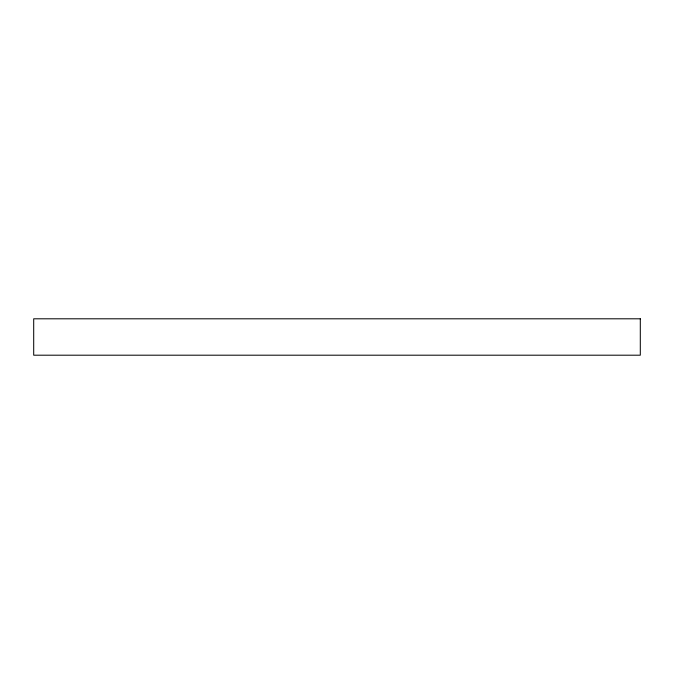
<?xml version="1.0" encoding="UTF-8"?>
<svg xmlns="http://www.w3.org/2000/svg" width="674" height="674" viewBox="0 0 674 674"><rect width="100%" height="100%" fill="white"/><g stroke="black" fill="none" stroke-linecap="round" stroke-linejoin="round"><path stroke-width="1.01" d="M640.3 318.802L33.7 318.802L33.7 355.198L640.3 355.198L640.3 318.802"/></g></svg>
